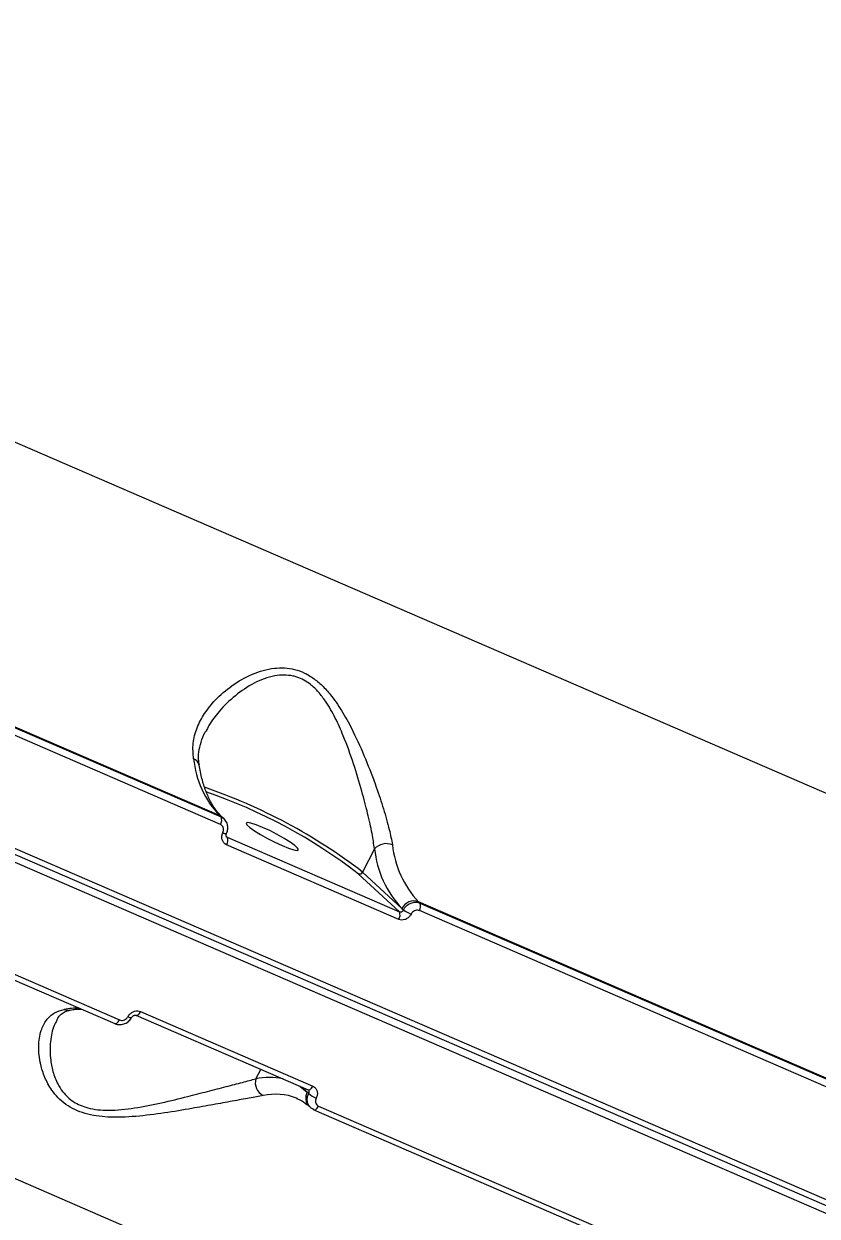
# Model space of a CAD drawing. Header units: millimetres. Extents: x -6104 to 7803, y -6013 to 4803.
# Drawn here: x 1229.8 to 1351.6, y -2102.6 to -1919.5 of the extents above; entities that cross this region are included whole.
import ezdxf

# ---------------------------------------------------------------- set-up
doc = ezdxf.new("R2010")
doc.units = ezdxf.units.MM
for name, color, linetype in [('DIKOM_ОБЪЕКТ', 7, 'Continuous'), ('DIKOM_РАЗМЕР_ЗОНА', 7, 'Continuous'), ('DIKOM_РАЗМЕР_ОБЪЕКТА', 7, 'Continuous')]:
    doc.layers.add(name, color=color, linetype=linetype)
doc.styles.add('style1', font='arial.ttf', dxfattribs={"width": 0.8})
doc.dimstyles.new('1-50', dxfattribs={"dimtxt": 300, "dimasz": 200, "dimexe": 100, "dimexo": 0, "dimgap": 100, "dimtad": 1, "dimtxsty": 'style1', "dimcen": 200, "dimclrd": 7, "dimclre": 7, "dimclrt": 7, "dimadec": 1, "dimazin": 2, "dimtfac": 1, "dimtmove": 0, "dimatfit": 2, "dimfxl": 0, "dimlwd": 25, "dimlwe": 18, "dimarcsym": 0})

# ---------------------------------------------------------------- blocks, each defined once
blk = doc.blocks.new('*D10')
at = {"layer": 'Defpoints', "color": 0, "transparency": 16777216}
for p in [(-4094.65, -224.49), (3111.63, -1726.03), (3111.63, -4948.58)]:
    blk.add_point(p, dxfattribs=at)
at = {"layer": 'DIKOM_РАЗМЕР_ОБЪЕКТА', "color": 7, "lineweight": 18, "transparency": 16777216}
for p, q in [((-4094.65, -224.49), (-4094.65, -5048.58)), ((3111.63, -1726.03), (3111.63, -5048.58))]:
    blk.add_line(p, q, dxfattribs=at)
at = {"layer": 'DIKOM_РАЗМЕР_ОБЪЕКТА', "color": 7, "lineweight": 25, "transparency": 16777216}
blk.add_line((-3894.65, -4948.58), (2911.63, -4948.58), dxfattribs=at)
at = {"layer": 'DIKOM_РАЗМЕР_ОБЪЕКТА', "color": 7, "transparency": 16777216}
for points in [[(-3894.65, -4915.24), (-3894.65, -4981.91), (-4094.65, -4948.58)], [(2911.63, -4915.24), (2911.63, -4981.91), (3111.63, -4948.58)]]:
    blk.add_solid(points, dxfattribs=at)
at = {"layer": 'DIKOM_РАЗМЕР_ОБЪЕКТА', "color": 7, "transparency": 16777216, "insert": (-134.24, -4695.4), "char_height": 300, "attachment_point": 5, "style": 'style1'}
blk.add_mtext('7200', dxfattribs=at)
blk = doc.blocks.new('*D12')
at = {"layer": 'Defpoints', "color": 0, "transparency": 16777216}
for p in [(-6103.62, -69.94), (4675.35, -1132.87), (4675.35, -5913.06)]:
    blk.add_point(p, dxfattribs=at)
at = {"layer": 'DIKOM_РАЗМЕР_ЗОНА', "color": 7, "lineweight": 18, "transparency": 16777216}
for p, q in [((-6103.62, -69.94), (-6103.62, -6013.06)), ((4675.35, -1132.87), (4675.35, -6013.06))]:
    blk.add_line(p, q, dxfattribs=at)
at = {"layer": 'DIKOM_РАЗМЕР_ЗОНА', "color": 7, "lineweight": 25, "transparency": 16777216}
blk.add_line((-5903.62, -5913.06), (4475.35, -5913.06), dxfattribs=at)
at = {"layer": 'DIKOM_РАЗМЕР_ЗОНА', "color": 7, "transparency": 16777216}
for points in [[(-5903.62, -5879.73), (-5903.62, -5946.4), (-6103.62, -5913.06)], [(4475.35, -5879.73), (4475.35, -5946.4), (4675.35, -5913.06)]]:
    blk.add_solid(points, dxfattribs=at)
at = {"layer": 'DIKOM_РАЗМЕР_ЗОНА', "color": 7, "transparency": 16777216, "insert": (271.51, -5659.89), "char_height": 300, "attachment_point": 5, "style": 'style1'}
blk.add_mtext('10800', dxfattribs=at)

msp = doc.modelspace()

# ---------------------------------------------------------------- linework, layer by layer
at = {"layer": 'DIKOM_ОБЪЕКТ', "color": 7, "linetype": 'Continuous', "lineweight": 15}
for p, q in [((1083.514, -1920.957), (1372.371, -2046.055)), ((1018.085, -1955.931), (1417.533, -2128.924)), ((1018.82, -1955.323), (1418.268, -2128.316)), ((1417.358, -2130.081), (1017.91, -1957.088)), ((1259.837, -2041.063), (1191.337, -2011.397)), ((1259.959, -2042.425), (1191.458, -2012.759)), ((1191.558, -2011.603), (1260.059, -2041.269)), ((1324.704, -2138.501), (1035.847, -2013.403)), ((1260.059, -2041.269), (1259.837, -2041.063)), ((1260.512, -2041.564), (1260.29, -2041.358)), ((1175.273, -2043.334), (1243.773, -2073.001)), ((1175.987, -2042.764), (1244.488, -2072.43)), ((1260.861, -2044.247), (1261.019, -2044.393)), ((1261.019, -2044.393), (1287.428, -2055.83)), ((1287.326, -2056.992), (1260.916, -2045.554)), ((1283.61, -2046.159), (1281.771, -2049.725)), ((1281.771, -2049.725), (1287.815, -2055.334)), ((1287.428, -2055.83), (1281.131, -2049.987)), ((1287.815, -2055.334), (1288.05, -2055.552)), ((1358.874, -2083.954), (1290.373, -2054.288)), ((1290.373, -2054.288), (1290.595, -2054.493)), ((1290.595, -2054.493), (1359.095, -2084.16)), ((1358.995, -2085.316), (1290.495, -2055.65)), ((1247.003, -2071.723), (1273.413, -2083.16)), ((1247.72, -2071.147), (1274.13, -2082.584)), ((1265.406, -2081.464), (1266.153, -2080.016)), ((1273.288, -2083.507), (1272.479, -2082.756)), ((1271.77, -2084.493), (1271.634, -2084.436)), ((1273.523, -2083.725), (1273.288, -2083.507)), ((1273.407, -2083.163), (1273.464, -2083.196)), ((1273.579, -2085.688), (1273.801, -2085.894)), ((1274.253, -2086.188), (1274.309, -2086.225)), ((1274.309, -2086.225), (1342.81, -2115.891)), ((1275.024, -2085.655), (1343.524, -2115.321))]:
    msp.add_line(p, q, dxfattribs=at)
at = {"layer": 'DIKOM_ОБЪЕКТ', "color": 7, "linetype": 'Continuous', "lineweight": 15, "flags": 128}
for points in [[(1260.29, -2041.358), (1260.142, -2041.237), (1259.837, -2041.063)], [(1266.415, -2042.866), (1265.43, -2042.469), (1264.647, -2042.219), (1264.13, -2042.134), (1263.92, -2042.222), (1264.035, -2042.476), (1264.466, -2042.876), (1265.176, -2043.388), (1266.109, -2043.971), (1267.19, -2044.578), (1268.33, -2045.161), (1269.438, -2045.671), (1270.423, -2046.067), (1271.206, -2046.317), (1271.723, -2046.402), (1271.933, -2046.314), (1271.818, -2046.06), (1271.387, -2045.66), (1270.677, -2045.148), (1269.744, -2044.565), (1268.663, -2043.958), (1267.523, -2043.375), (1266.415, -2042.866)], [(1247.002, -2071.722), (1247.019, -2071.729), (1247.105, -2071.738), (1247.202, -2071.713), (1247.307, -2071.655), (1247.415, -2071.565), (1247.522, -2071.447), (1247.625, -2071.306), (1247.72, -2071.147)], [(1243.773, -2073.001), (1243.789, -2073.007), (1243.875, -2073.016), (1243.972, -2072.992), (1244.076, -2072.934), (1244.183, -2072.845), (1244.29, -2072.729), (1244.393, -2072.589), (1244.488, -2072.43)], [(1272.158, -2082.617), (1272.479, -2082.839), (1273.288, -2083.507)], [(1273.413, -2083.16), (1273.428, -2083.166), (1273.515, -2083.175), (1273.612, -2083.15), (1273.717, -2083.092), (1273.825, -2083.003), (1273.932, -2082.885), (1274.035, -2082.744), (1274.13, -2082.584)], [(1274.309, -2086.225), (1274.325, -2086.231), (1274.411, -2086.241), (1274.508, -2086.216), (1274.612, -2086.159), (1274.719, -2086.07), (1274.827, -2085.953), (1274.929, -2085.813), (1275.024, -2085.655)]]:
    msp.add_lwpolyline(points, dxfattribs=at)
at = {"layer": 'DIKOM_ОБЪЕКТ', "color": 7, "linetype": 'Continuous', "lineweight": 15}
for centre, radius, start, end in [((1270.851, -2030.728), 15.104, 186.07176, 223.17796), ((1255.36, -2033.609), 1.367, 12.28405, 69.81143), ((1229.935, -2117.276), 85.148, 52.49843, 71.09315), ((1230.783, -2115.63), 82.728, 52.51185, 70.9845), ((1258.996, -2041.759), 1.17, 325.34012, 24.78261), ((1260.936, -2042.704), 1.14, 238.5981, 267.45284), ((1259.951, -2044.884), 1.175, 325.21968, 24.69165), ((1285.428, -2047.844), 2.479, 67.71054, 137.18816), ((1299.381, -2044.482), 15.86, 186.07212, 223.17593), ((1301.387, -2043.953), 15.104, 186.07135, 223.17837), ((1281.308, -2049.505), 0.513, 249.91173, 334.5647), ((1289.668, -2056.215), 2.052, 69.89861, 154.57511), ((1289.532, -2054.984), 1.17, 325.34012, 24.78261), ((1286.361, -2056.321), 1.175, 325.20605, 24.6936), ((1291.806, -2049.994), 6.708, 235.94652, 247.39944), ((1237.973, -2080.785), 10.168, 88.27508, 101.25911), ((1236.613, -2069.401), 1.544, 246.08663, 280.27028), ((1246.221, -2071.291), 0.765, 234.90874, 279.19612), ((1267.491, -2082.088), 2.176, 163.34899, 243.62621), ((1267.414, -2091.093), 9.836, 77.3321, 101.78243), ((1268.423, -2092.653), 8.822, 68.65212, 102.4268), ((1274.876, -2084.405), 1.824, 150.49776, 224.66486), ((1276.216, -2080.623), 4.107, 229.03387, 247.84114)]:
    msp.add_arc(centre, radius, start, end, dxfattribs=at)
for points, knots in [([(1255.832, -2032.326), (1255.769, -2031.533), (1255.641, -2029.919), (1256.298, -2027.584), (1257.472, -2025.349), (1259.242, -2023.145), (1261.667, -2021.033), (1264.725, -2019.27), (1268.034, -2018.284), (1270.849, -2018.394), (1272.901, -2019.131), (1274.387, -2020.027), (1275.776, -2021.24), (1277.284, -2022.973), (1278.823, -2025.28), (1280.567, -2028.531), (1282.285, -2032.401), (1283.82, -2036.44), (1285.029, -2040.087), (1285.894, -2043.107), (1286.22, -2044.785), (1286.368, -2045.55)], [0, 0, 0, 0, 0.0545833, 0.111031, 0.1659466, 0.2220128, 0.2890713, 0.3579599, 0.4226727, 0.4774031, 0.5047499, 0.5330998, 0.5623539, 0.5923823, 0.6398884, 0.6885844, 0.7592842, 0.8320595, 0.8901588, 0.949868, 1, 1, 1, 1]), ([(1283.61, -2046.159), (1283.498, -2045.392), (1283.255, -2043.729), (1282.585, -2040.727), (1281.65, -2037.142), (1280.431, -2033.111), (1279.069, -2029.305), (1277.626, -2026.053), (1276.356, -2023.799), (1275.05, -2022.084), (1273.638, -2020.712), (1272.25, -2019.944), (1270.858, -2019.563), (1269.705, -2019.443), (1267.636, -2019.649), (1265.013, -2020.664), (1262.14, -2022.606), (1259.87, -2024.865), (1258.391, -2026.764), (1257.875, -2027.857), (1257.722, -2028.183)], [0, 0, 0, 0, 0.0593783, 0.1286935, 0.1998925, 0.2841083, 0.3705417, 0.425895, 0.4823756, 0.5152281, 0.5489623, 0.597251, 0.6101135, 0.6402429, 0.6713744, 0.7457546, 0.8249952, 0.9064129, 0.9721004, 1, 1, 1, 1]), ([(1256.731, -2033.325), (1256.69, -2033.122), (1256.555, -2032.446), (1256.619, -2031.267), (1256.956, -2029.773), (1257.329, -2028.72), (1257.654, -2028.194), (1257.665, -2028.175)], [0, 0, 0, 0, 0.1175122, 0.3916424, 0.6860468, 0.9889137, 1, 1, 1, 1]), ([(1260.29, -2041.358), (1260.124, -2041.195), (1259.62, -2040.701), (1258.854, -2039.668), (1258.048, -2038.16), (1257.386, -2036.398), (1256.952, -2034.753), (1256.76, -2033.674), (1256.697, -2033.323)], [0, 0, 0, 0, 0.1024863, 0.3106793, 0.5124706, 0.7099315, 0.9057081, 1, 1, 1, 1]), ([(1260.342, -2043.677), (1260.383, -2043.573), (1260.464, -2043.364), (1260.454, -2043.034), (1260.344, -2042.74), (1260.165, -2042.533), (1260.017, -2042.455), (1259.959, -2042.425)], [0, 0, 0, 0, 0.215173, 0.43017, 0.6450197, 0.8594686, 1, 1, 1, 1]), ([(1260.059, -2041.269), (1260.181, -2041.324), (1260.347, -2041.398), (1260.461, -2041.536), (1260.49, -2041.572)], [0, 0, 0, 0, 0.7395651, 1, 1, 1, 1]), ([(1260.872, -2043.836), (1260.902, -2043.784), (1261.061, -2043.511), (1261.141, -2042.94), (1261.002, -2042.228), (1260.754, -2041.739), (1260.519, -2041.586), (1260.491, -2041.569)], [0, 0, 0, 0, 0.0710443, 0.3783632, 0.6580159, 0.9598604, 1, 1, 1, 1]), ([(1260.916, -2045.554), (1260.828, -2045.508), (1260.607, -2045.392), (1260.338, -2045.081), (1260.174, -2044.642), (1260.16, -2044.148), (1260.281, -2043.834), (1260.342, -2043.677)], [0, 0, 0, 0, 0.1406402, 0.3551074, 0.5698744, 0.7848917, 1, 1, 1, 1]), ([(1260.91, -2044.31), (1260.899, -2044.304), (1260.861, -2044.282), (1260.828, -2044.199), (1260.82, -2044.053), (1260.842, -2043.932), (1260.879, -2043.865), (1260.89, -2043.844)], [0, 0, 0, 0, 0.144659, 0.491496, 0.7175897, 0.9149821, 1, 1, 1, 1]), ([(1260.907, -2044.313), (1260.915, -2044.323), (1260.945, -2044.36), (1260.988, -2044.379), (1261.019, -2044.393)], [0, 0, 0, 0, 0.28474221, 1, 1, 1, 1]), ([(1288.05, -2055.552), (1288.124, -2055.424), (1288.311, -2055.103), (1288.761, -2054.69), (1289.361, -2054.403), (1290.009, -2054.311), (1290.4, -2054.433), (1290.595, -2054.493)], [0, 0, 0, 0, 0.1417487, 0.3564094, 0.5709562, 0.7854893, 1, 1, 1, 1]), ([(1289.228, -2056.187), (1289.173, -2056.283), (1289.034, -2056.526), (1288.699, -2056.839), (1288.251, -2057.058), (1287.765, -2057.128), (1287.472, -2057.037), (1287.326, -2056.992)], [0, 0, 0, 0, 0.1418497, 0.3567181, 0.5713388, 0.7857183, 1, 1, 1, 1]), ([(1287.428, -2055.83), (1287.477, -2055.845), (1287.575, -2055.875), (1287.734, -2055.85), (1287.881, -2055.775), (1287.989, -2055.668), (1288.032, -2055.585), (1288.05, -2055.552)], [0, 0, 0, 0, 0.2139746, 0.4281029, 0.642786, 0.8579742, 1, 1, 1, 1]), ([(1290.495, -2055.65), (1290.397, -2055.619), (1290.202, -2055.559), (1289.879, -2055.606), (1289.58, -2055.752), (1289.357, -2055.961), (1289.265, -2056.122), (1289.228, -2056.187)], [0, 0, 0, 0, 0.2142697, 0.4285635, 0.6431809, 0.8580761, 1, 1, 1, 1]), ([(1266.524, -2084.037), (1265.852, -2084.163), (1264.507, -2084.414), (1261.842, -2084.892), (1258.863, -2085.44), (1255.373, -2086.065), (1251.404, -2086.742), (1247.049, -2087.292), (1242.885, -2087.464), (1239.692, -2087.016), (1237.597, -2086.225), (1236.185, -2085.405), (1235.011, -2084.384), (1233.871, -2082.992), (1232.942, -2081.254), (1232.224, -2078.935), (1231.965, -2076.435), (1232.321, -2074.128), (1233.179, -2072.417), (1234.353, -2071.287), (1235.473, -2070.962), (1235.988, -2070.812)], [0, 0, 0, 0, 0.055476, 0.1110249, 0.1664978, 0.222006, 0.2900233, 0.3579625, 0.4226767, 0.477407, 0.5052471, 0.5330936, 0.5627095, 0.5923749, 0.6404299, 0.6885809, 0.7603264, 0.8320618, 0.891, 0.9498674, 1, 1, 1, 1]), ([(1234.824, -2072.524), (1234.91, -2072.351), (1235.143, -2071.883), (1235.632, -2071.436), (1236.189, -2071.086), (1236.708, -2070.974), (1236.913, -2070.929)], [0, 0, 0, 0, 0.188907, 0.510642, 0.8060931, 1, 1, 1, 1]), ([(1236.897, -2070.919), (1237.162, -2070.872), (1237.776, -2070.764), (1238.324, -2070.771), (1238.636, -2070.776)], [0, 0, 0, 0, 0.4317349, 1, 1, 1, 1]), ([(1244.488, -2072.43), (1244.586, -2072.461), (1244.781, -2072.522), (1245.109, -2072.479), (1245.415, -2072.339), (1245.645, -2072.137), (1245.743, -2071.98), (1245.781, -2071.917)], [0, 0, 0, 0, 0.2142638, 0.4285314, 0.6431224, 0.8580565, 1, 1, 1, 1]), ([(1245.781, -2071.917), (1245.839, -2071.823), (1245.985, -2071.587), (1246.33, -2071.284), (1246.788, -2071.074), (1247.279, -2071.009), (1247.573, -2071.101), (1247.72, -2071.147)], [0, 0, 0, 0, 0.1418181, 0.3566967, 0.571313, 0.7857313, 1, 1, 1, 1]), ([(1246.348, -2072.047), (1246.362, -2072.02), (1246.399, -2071.948), (1246.504, -2071.842), (1246.641, -2071.751), (1246.783, -2071.703), (1246.907, -2071.695), (1246.977, -2071.709), (1246.998, -2071.722), (1247.002, -2071.723)], [0, 0, 0, 0, 0.099518, 0.2665707, 0.4282284, 0.593766, 0.7683698, 0.9627904, 1, 1, 1, 1]), ([(1234.857, -2072.542), (1234.72, -2072.777), (1234.192, -2073.679), (1233.797, -2075.733), (1233.789, -2078.257), (1234.254, -2080.601), (1234.964, -2082.328), (1235.909, -2083.702), (1237.094, -2084.861), (1238.427, -2085.581), (1239.892, -2086.025), (1241.159, -2086.246), (1243.564, -2086.354), (1246.903, -2085.988), (1250.976, -2085.172), (1254.718, -2084.243), (1258.027, -2083.394), (1260.869, -2082.649), (1263.43, -2081.989), (1264.748, -2081.639), (1265.406, -2081.464)], [0, 0, 0, 0, 0.0301471, 0.1153778, 0.2006063, 0.2565322, 0.3123203, 0.3456137, 0.3788276, 0.4270601, 0.4399077, 0.4704688, 0.5010947, 0.5753868, 0.6555736, 0.735874, 0.8020751, 0.8682382, 0.9341621, 1, 1, 1, 1]), ([(1243.781, -2072.983), (1243.836, -2073.012), (1244.088, -2073.148), (1244.633, -2073.184), (1245.327, -2073.028), (1245.954, -2072.637), (1246.209, -2072.232), (1246.33, -2072.039)], [0, 0, 0, 0, 0.0627986, 0.2918649, 0.5280499, 0.7742856, 1, 1, 1, 1]), ([(1274.13, -2082.584), (1274.217, -2082.63), (1274.439, -2082.745), (1274.703, -2083.053), (1274.859, -2083.485), (1274.863, -2083.969), (1274.732, -2084.274), (1274.667, -2084.427)], [0, 0, 0, 0, 0.1406072, 0.3550949, 0.5698626, 0.7848903, 1, 1, 1, 1]), ([(1271.648, -2084.48), (1271.822, -2084.542), (1272.392, -2084.746), (1273.014, -2085.188), (1273.466, -2085.588), (1273.579, -2085.688)], [0, 0, 0, 0, 0.2480372, 0.8124279, 1, 1, 1, 1]), ([(1273.817, -2085.88), (1273.709, -2085.775), (1273.458, -2085.529), (1273.28, -2084.982), (1273.266, -2084.34), (1273.438, -2083.93), (1273.523, -2083.725)], [0, 0, 0, 0, 0.2010149, 0.4673265, 0.7336479, 1, 1, 1, 1]), ([(1273.523, -2083.725), (1273.546, -2083.675), (1273.593, -2083.576), (1273.594, -2083.42), (1273.552, -2083.285), (1273.49, -2083.224), (1273.463, -2083.197)], [0, 0, 0, 0, 0.2658346, 0.5313633, 0.79643, 1, 1, 1, 1]), ([(1274.667, -2084.427), (1274.623, -2084.529), (1274.536, -2084.733), (1274.538, -2085.055), (1274.642, -2085.343), (1274.818, -2085.547), (1274.966, -2085.624), (1275.024, -2085.655)], [0, 0, 0, 0, 0.215155, 0.4302104, 0.6449977, 0.8595139, 1, 1, 1, 1]), ([(1274.253, -2086.188), (1274.13, -2086.133), (1273.962, -2086.058), (1273.848, -2085.918), (1273.817, -2085.88)], [0, 0, 0, 0, 0.72797, 1, 1, 1, 1])]:
    msp.add_open_spline(points, degree=3, knots=knots, dxfattribs=at)

# ---------------------------------------------------------------- dimensions: what is measured, and where the dimension line sits
at = {"layer": 'DIKOM_РАЗМЕР_ЗОНА'}
dim = msp.add_linear_dim(base=(4675.352, -5913.064), p1=(-6103.623, -69.942), p2=(4675.352, -1132.872), text='10800', dimstyle='1-50', dxfattribs=at)
dim.commit()
dim.dimension.update_dxf_attribs({"geometry": '*D12', "text_midpoint": (271.508, -5913.064), "dimtype": 160})
at = {"layer": 'DIKOM_РАЗМЕР_ОБЪЕКТА'}
dim = msp.add_linear_dim(base=(3111.629, -4948.576), p1=(-4094.654, -224.488), p2=(3111.629, -1726.033), text='7200', dimstyle='1-50', dxfattribs=at)
dim.commit()
dim.dimension.update_dxf_attribs({"geometry": '*D10', "text_midpoint": (-134.242, -4948.576), "dimtype": 160})

doc.saveas('drawing.dxf')
